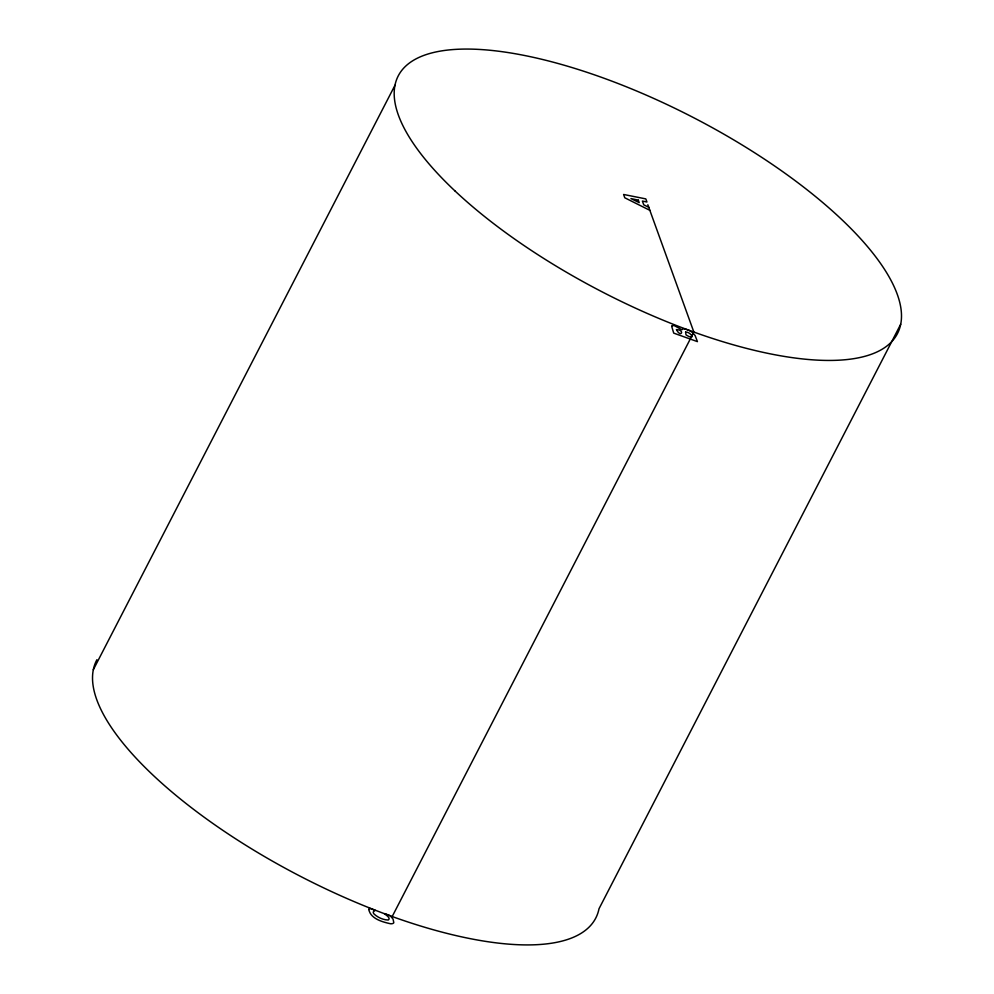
<?xml version="1.0" encoding="UTF-8"?>
<svg xmlns="http://www.w3.org/2000/svg" width="994" height="994" viewBox="0 0 994 994"><rect width="100%" height="100%" fill="white"/><g stroke="black" fill="none" stroke-linecap="round" stroke-linejoin="round"><path stroke-width="1.49" d="M93.312 669.732L394.991 85.248M392.183 916.555L693.862 332.058L647.839 204.752M900.688 324.268L599.009 908.752A280.892 98.369 27.3 0 1 312.489 882.436A280.892 98.369 27.3 0 1 96.94 659.705M648.871 207.336L643.764 204.839L642.385 201.037L646.957 202.018L645.814 198.899L623.586 194.464L624.779 197.781L649.977 210.393M676.492 329.61C680.803 338.469 685.375 329.909 676.492 329.61M368.824 909.485C370.563 918.791 382.479 921.985 390.543 923.761A11.344 3.976 27.3 0 0 393.81 922.693L393.065 919.115L390.207 915.698C376.067 910.268 392.965 917.027 388.207 920.034C383.112 919.885 377.968 917.549 374.191 914.145A7.48 2.622 27.3 0 1 373.334 911.858L375.235 910.318L369.582 908.292L368.824 909.485M671.696 326.33L673.708 333.114L697.428 341.625L695.141 335.599L692.433 332.505A7.132 2.497 27.3 0 0 688.345 330.02L683.723 328.616L681.822 329.747L674.628 325.783A5.132 1.802 27.3 0 0 671.994 325.895L671.696 326.33M685.599 332.12L686.034 334.903C696.893 341.588 690.47 331.387 685.599 332.12M638.322 200.167L630.954 198.589L639.217 202.627L638.322 200.167M454.83 190.798A280.892 98.369 27.3 0 0 886.872 346.024A280.892 98.369 27.3 0 0 601.817 77.445A280.892 98.369 27.3 0 0 454.83 190.798"/></g></svg>
